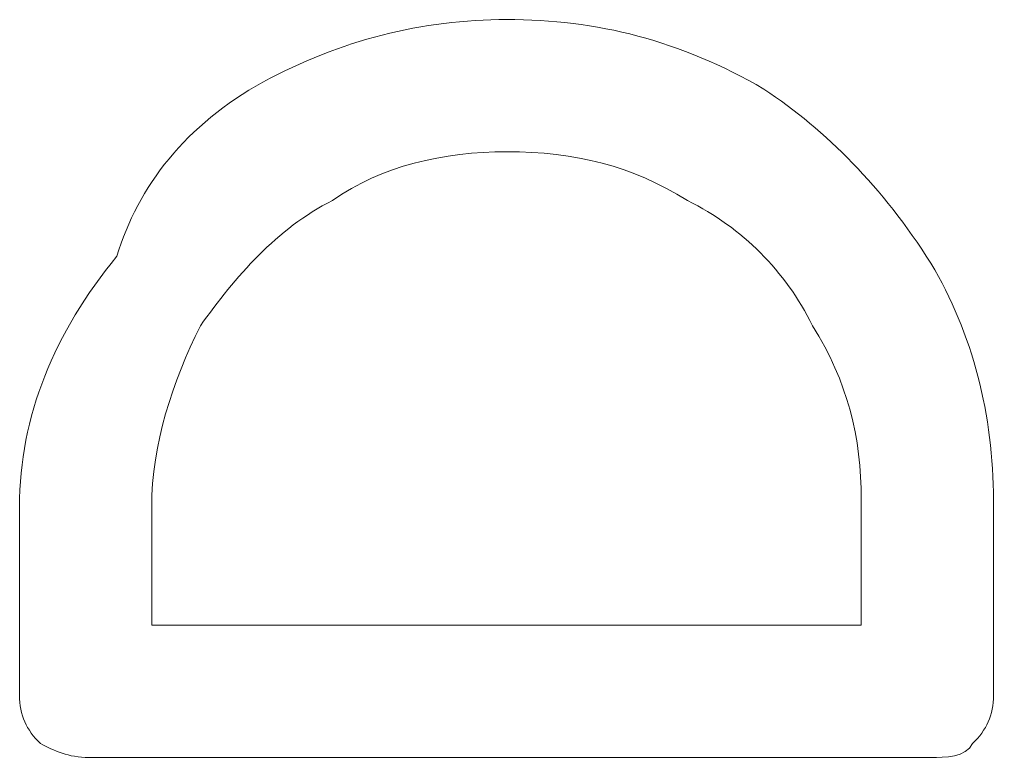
# Model space of a CAD drawing. Header units: inches. Extents: x -1525 to 612, y 0 to 1008.
# Drawn here: x 524.64 to 533.04, y 893.58 to 899.94 of the extents above; entities that cross this region are included whole.
import ezdxf

# ---------------------------------------------------------------- set-up
doc = ezdxf.new("R2010")
doc.units = ezdxf.units.IN
doc.header["$MEASUREMENT"] = 0
doc.layers.add('Layer 1', color=7, linetype='Continuous', lineweight=0)

# ---------------------------------------------------------------- blocks, each defined once
blk = doc.blocks.new('Block_33')
at = {"layer": 'Layer 1'}
for points, knots in [([(533.04, 895.8), (533.04, 895.8), (533.04, 894.12), (533.04, 894.12), (533.04, 893.94), (532.98, 893.82), (532.86, 893.7), (532.8, 893.58), (532.62, 893.58), (532.5, 893.58), (532.5, 893.58), (525.24, 893.58), (525.24, 893.58), (525.06, 893.58), (524.94, 893.64), (524.82, 893.7), (524.7, 893.82), (524.64, 893.94), (524.64, 894.12), (524.64, 894.12), (524.64, 895.74), (524.64, 895.74), (524.64, 896.52), (524.94, 897.24), (525.48, 897.9), (525.66, 898.5), (526.08, 899.04), (526.74, 899.4), (527.4, 899.7599), (528.12, 899.94), (528.84, 899.94), (529.62, 899.94), (530.34, 899.7599), (531.06, 899.34), (531.6, 898.98), (532.08, 898.5), (532.5, 897.84), (532.86, 897.24), (533.04, 896.52), (533.04, 895.8)], [0, 0, 0, 0, 1, 1, 1, 2, 2, 2, 3, 3, 3, 4, 4, 4, 5, 5, 5, 6, 6, 6, 7, 7, 7, 8, 8, 8, 9, 9, 9, 10, 10, 10, 11, 11, 11, 12, 12, 12, 13, 13, 13, 13]), ([(531.9, 895.8), (531.9, 896.34), (531.78, 896.82), (531.48, 897.3), (531.24, 897.78), (530.88, 898.14), (530.4, 898.38), (529.92, 898.68), (529.44, 898.8), (528.84, 898.8), (528.3, 898.8), (527.76, 898.68), (527.34, 898.38), (526.86, 898.14), (526.5, 897.72), (526.2, 897.3), (525.96, 896.82), (525.78, 896.28), (525.78, 895.74), (525.78, 895.74), (525.78, 894.72), (525.78, 894.72), (525.78, 894.72), (531.9, 894.72), (531.9, 894.72), (531.9, 894.72), (531.9, 895.8), (531.9, 895.8)], [0, 0, 0, 0, 1, 1, 1, 2, 2, 2, 3, 3, 3, 4, 4, 4, 5, 5, 5, 6, 6, 6, 7, 7, 7, 8, 8, 8, 9, 9, 9, 9])]:
    blk.add_open_spline(points, degree=3, knots=knots, dxfattribs=at)
blk = doc.blocks.new('Block_32')
at = {"layer": 'Layer 1'}
blk.add_blockref('Block_33', (0, 0), dxfattribs=at)

msp = doc.modelspace()

# ---------------------------------------------------------------- block references
at = {"layer": 'Layer 1'}
msp.add_blockref('Block_32', (0, 0), dxfattribs=at)

doc.saveas('drawing.dxf')
